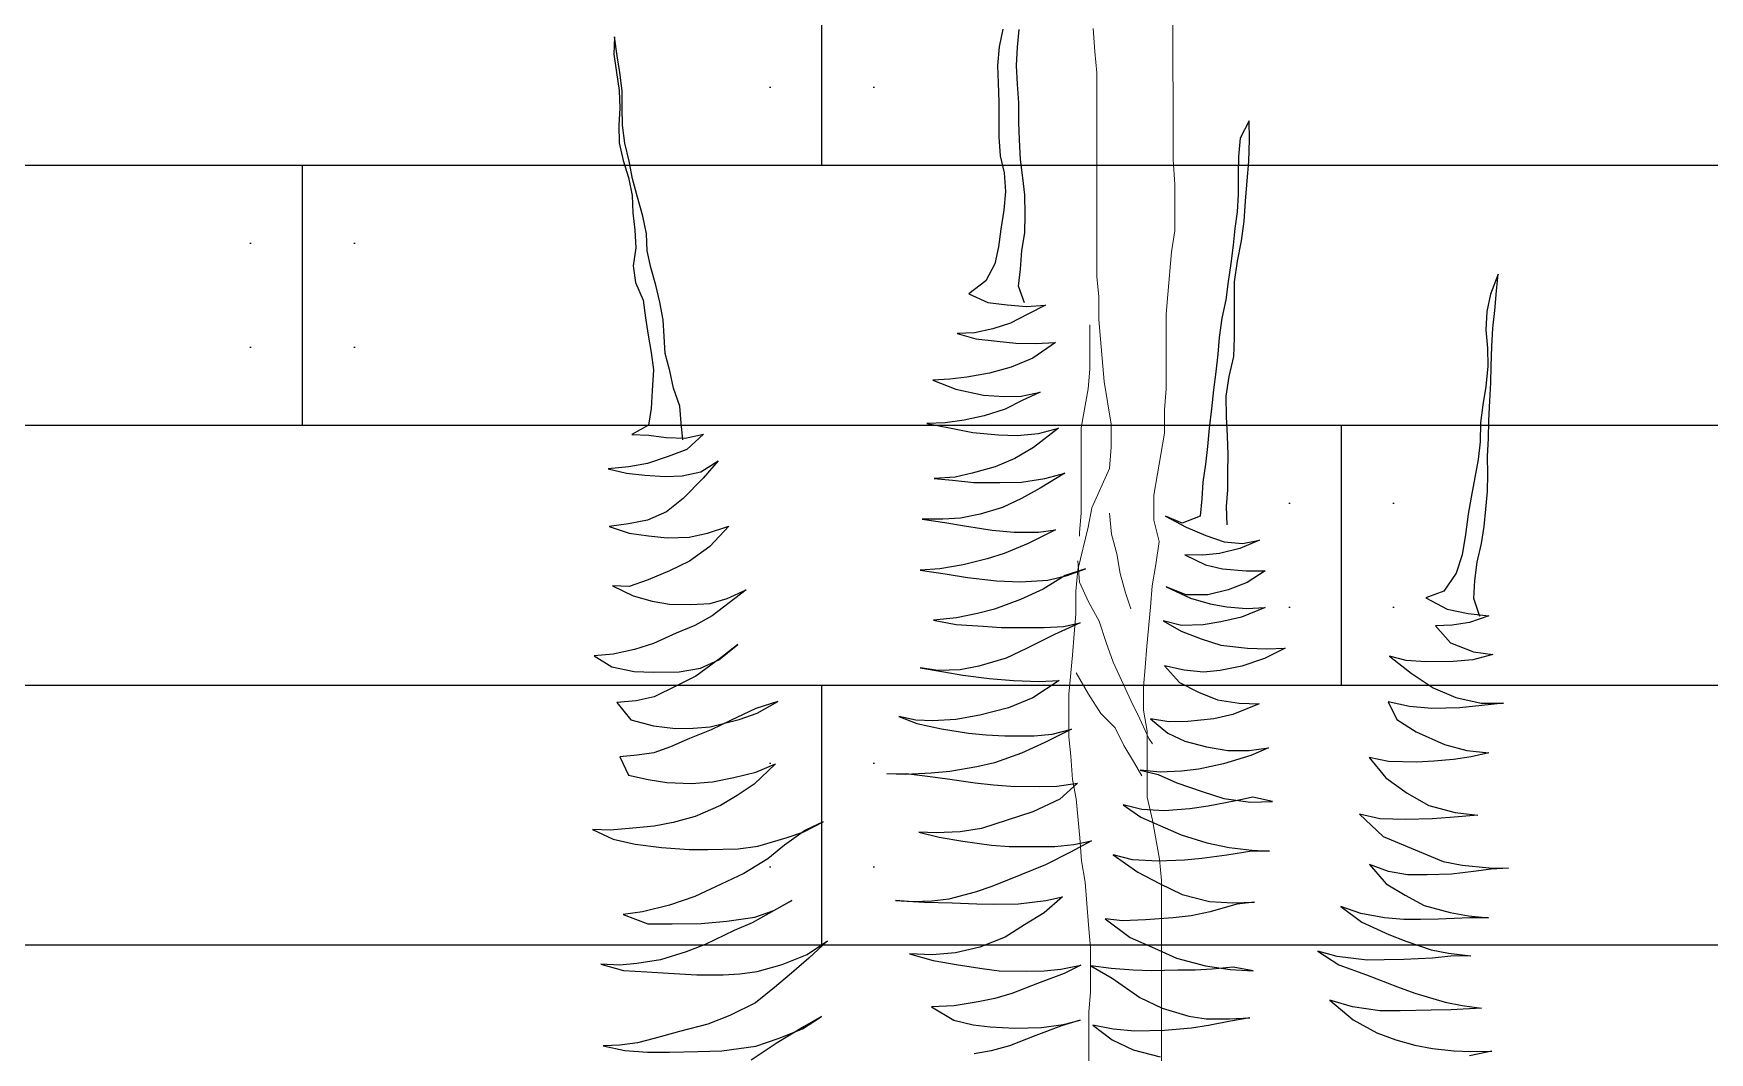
# Model space of a CAD drawing. Header units: metres. Extents: x -58 to 722, y -1100 to 345.
# Drawn here: x 242.635 to 243.281, y -483.662 to -483.27 of the extents above; entities that cross this region are included whole.
import ezdxf

# ---------------------------------------------------------------- set-up
doc = ezdxf.new("R2010")
doc.units = ezdxf.units.M
doc.header["$MEASUREMENT"] = 0
doc.layers.add('FSR_ARQ_005VEGETACION', color=64, linetype='Continuous')
doc.layers.add('FSR_ARQ_008MOBILIARIO', color=115, linetype='Continuous')
doc.layers.add('FSR_ARQ_006ARBOLES', color=74, linetype='Continuous', lineweight=0)

# ---------------------------------------------------------------- blocks, each defined once
blk = doc.blocks.new('arbustos 01')
at = {"layer": 'FSR_ARQ_005VEGETACION', "color": 103}
for p, q in [((189.08243, -31.22106), (189.08168, -31.21353)), ((189.08869, -31.21345), (189.0903, -31.221)), ((189.2537, -31.22476), (189.25484, -31.21673)), ((189.25484, -31.21673), (189.25508, -31.22409)), ((189.08284, -31.22893), (189.08243, -31.22106)), ((189.0903, -31.221), (189.09104, -31.22887)), ((189.25258, -31.23192), (189.2537, -31.22476)), ((189.25508, -31.22409), (189.25395, -31.23194)), ((189.08238, -31.23696), (189.08284, -31.22893)), ((189.09104, -31.22887), (189.09077, -31.23639)), ((189.25162, -31.23977), (189.25258, -31.23192)), ((189.25395, -31.23194), (189.25282, -31.23962)), ((189.08194, -31.24482), (189.08238, -31.23696)), ((189.09077, -31.23639), (189.09049, -31.2446)), ((189.25152, -31.24695), (189.25162, -31.23977)), ((189.25282, -31.23962), (189.25254, -31.24714)), ((189.08182, -31.2532), (189.08194, -31.24482)), ((189.09049, -31.2446), (189.09039, -31.25212)), ((189.25142, -31.25448), (189.25152, -31.24695)), ((189.25254, -31.24714), (189.25296, -31.2545)), ((188.98324, -31.26058), (188.98335, -31.25254)), ((188.98335, -31.25254), (188.98718, -31.25995)), ((189.08155, -31.26072), (189.08182, -31.2532)), ((189.09039, -31.25212), (189.09046, -31.25947)), ((188.98345, -31.26999), (188.98324, -31.26058)), ((188.98718, -31.25995), (188.98793, -31.26782)), ((189.08109, -31.26909), (189.08155, -31.26072)), ((189.09046, -31.25947), (189.08983, -31.2675)), ((189.25046, -31.26216), (189.25142, -31.25448)), ((189.25296, -31.2545), (189.25285, -31.26202)), ((188.98793, -31.26782), (188.98799, -31.27552)), ((189.08983, -31.2675), (189.0882, -31.27483)), ((189.24864, -31.26983), (189.25046, -31.26216)), ((189.25285, -31.26202), (189.25121, -31.26952)), ((188.98419, -31.2782), (188.98345, -31.26999)), ((188.98799, -31.27552), (188.98805, -31.28407)), ((189.08013, -31.27694), (189.08109, -31.26909)), ((189.0882, -31.27483), (189.08757, -31.28286)), ((189.24718, -31.27733), (189.24864, -31.26983)), ((189.25121, -31.26952), (189.24889, -31.27684)), ((188.98493, -31.28693), (188.98419, -31.2782)), ((189.07935, -31.28428), (189.08013, -31.27694)), ((189.08757, -31.28286), (189.08832, -31.29073)), ((189.24502, -31.28516), (189.24718, -31.27733)), ((189.24889, -31.27684), (189.24725, -31.28451)), ((188.9855, -31.29549), (188.98493, -31.28693)), ((188.98805, -31.28407), (188.98846, -31.29143)), ((189.07923, -31.29266), (189.07935, -31.28428)), ((189.24268, -31.29334), (189.24502, -31.28516)), ((189.24725, -31.28451), (189.24698, -31.29186)), ((188.98658, -31.30388), (188.9855, -31.29549)), ((188.98846, -31.29143), (188.98939, -31.29862)), ((189.0793, -31.30053), (189.07923, -31.29266)), ((189.08832, -31.29073), (189.08958, -31.29896)), ((189.24121, -31.30084), (189.24268, -31.29334)), ((189.24698, -31.29186), (189.24619, -31.29937)), ((188.98834, -31.31263), (188.98658, -31.30388)), ((188.98939, -31.29862), (188.99015, -31.30581)), ((189.08056, -31.30807), (189.0793, -31.30053)), ((189.08958, -31.29896), (189.0905, -31.30649)), ((189.24094, -31.30819), (189.24121, -31.30084)), ((189.24619, -31.29937), (189.24575, -31.30689)), ((188.99015, -31.30581), (188.99124, -31.31352)), ((189.08114, -31.31594), (189.08056, -31.30807)), ((189.0905, -31.30649), (189.09211, -31.31369)), ((189.23931, -31.31535), (189.24094, -31.30819)), ((189.24575, -31.30689), (189.24684, -31.3146)), ((188.87755, -31.32531), (188.87679, -31.31812)), ((188.87679, -31.31812), (188.88009, -31.32672)), ((188.98959, -31.32136), (188.98834, -31.31263)), ((188.99124, -31.31352), (188.99233, -31.32123)), ((189.08207, -31.3233), (189.08114, -31.31594)), ((189.09211, -31.31369), (189.09595, -31.32093)), ((189.23715, -31.32284), (189.23931, -31.31535)), ((189.24684, -31.3146), (189.24589, -31.32177)), ((188.87829, -31.3337), (188.87755, -31.32531)), ((188.98965, -31.32991), (188.98959, -31.32136)), ((188.99233, -31.32123), (188.99325, -31.32911)), ((189.07938, -31.33043), (189.08207, -31.3233)), ((189.09595, -31.32093), (189.10323, -31.3265)), ((189.23551, -31.33017), (189.23715, -31.32284)), ((189.24589, -31.32177), (189.24254, -31.32924)), ((188.88009, -31.32672), (188.8817, -31.33409)), ((188.98954, -31.33744), (188.98965, -31.32991)), ((188.99325, -31.32911), (188.99502, -31.337)), ((189.07853, -31.33198), (189.0705, -31.33135)), ((189.0705, -31.33135), (189.07797, -31.33522)), ((189.08692, -31.33123), (189.07853, -31.33198)), ((189.09514, -31.33032), (189.08692, -31.33123)), ((189.10323, -31.3265), (189.09514, -31.33032)), ((189.23405, -31.33768), (189.23551, -31.33017)), ((189.24254, -31.32924), (189.24158, -31.33675)), ((188.87904, -31.34124), (188.87829, -31.3337)), ((188.8817, -31.33409), (188.88211, -31.34196)), ((188.98961, -31.3453), (188.98954, -31.33744)), ((188.99502, -31.337), (188.99611, -31.34522)), ((189.07797, -31.33522), (189.08544, -31.33908)), ((189.08544, -31.33908), (189.09293, -31.34158)), ((189.23361, -31.34485), (189.23405, -31.33768)), ((189.24158, -31.33675), (189.24045, -31.34426)), ((188.87945, -31.34911), (188.87904, -31.34124)), ((188.88211, -31.34196), (188.88132, -31.34982)), ((188.98984, -31.35334), (188.98961, -31.3453)), ((188.99611, -31.34522), (188.99669, -31.35241)), ((189.07472, -31.34783), (189.06618, -31.34737)), ((189.06618, -31.34737), (189.07584, -31.354)), ((189.09115, -31.34685), (189.0831, -31.3476)), ((189.10023, -31.34578), (189.09115, -31.34685)), ((189.09293, -31.34158), (189.10078, -31.34322)), ((189.10829, -31.34349), (189.10023, -31.34578)), ((189.10078, -31.34322), (189.10829, -31.34349)), ((189.23317, -31.35203), (189.23361, -31.34485)), ((189.24045, -31.34426), (189.23916, -31.3516)), ((188.87984, -31.35749), (188.87945, -31.34911)), ((188.88132, -31.34982), (188.88121, -31.35751)), ((188.99195, -31.36192), (188.98984, -31.35334)), ((188.99669, -31.35241), (188.99762, -31.35994)), ((189.0831, -31.3476), (189.07472, -31.34783)), ((189.07584, -31.354), (189.08519, -31.35788)), ((189.23118, -31.35952), (189.23317, -31.35203)), ((189.23916, -31.3516), (189.2382, -31.35911)), ((188.87992, -31.36467), (188.87984, -31.35749)), ((188.88121, -31.35751), (188.88212, -31.36624)), ((188.99762, -31.35994), (188.99854, -31.36765)), ((189.08519, -31.35788), (189.09439, -31.3604)), ((189.09439, -31.3604), (189.10411, -31.36224)), ((189.22955, -31.36685), (189.23118, -31.35952)), ((189.2382, -31.35911), (189.23877, -31.36783)), ((188.88033, -31.37237), (188.87992, -31.36467)), ((188.88212, -31.36624), (188.88338, -31.37395)), ((188.9932, -31.37031), (188.99195, -31.36192)), ((188.99854, -31.36765), (188.99946, -31.3757)), ((189.08092, -31.37031), (189.07273, -31.36866)), ((189.07273, -31.36866), (189.08038, -31.37218)), ((189.10883, -31.36727), (189.09699, -31.36984)), ((189.10411, -31.36224), (189.11145, -31.36303)), ((189.11862, -31.36347), (189.10883, -31.36727)), ((189.11145, -31.36303), (189.11862, -31.36347)), ((189.22688, -31.37451), (189.22955, -31.36685)), ((189.23877, -31.36783), (189.23917, -31.37553)), ((188.88073, -31.38076), (188.88033, -31.37237)), ((188.88338, -31.37395), (188.8843, -31.38166)), ((188.99308, -31.3792), (188.9932, -31.37031)), ((188.99946, -31.3757), (189.00037, -31.38392)), ((189.08038, -31.37218), (189.08768, -31.37587)), ((189.0881, -31.37041), (189.08092, -31.37031)), ((189.08768, -31.37587), (189.0967, -31.37873)), ((189.09699, -31.36984), (189.0881, -31.37041)), ((189.22627, -31.38169), (189.22688, -31.37451)), ((189.23917, -31.37553), (189.24027, -31.38273)), ((188.88096, -31.38845), (188.88073, -31.38076)), ((188.8843, -31.38166), (188.88453, -31.38987)), ((188.99263, -31.38723), (188.99308, -31.3792)), ((189.0967, -31.37873), (189.10523, -31.38056)), ((189.10523, -31.38056), (189.11342, -31.38169)), ((189.12128, -31.38197), (189.11219, -31.38373)), ((189.11342, -31.38169), (189.12128, -31.38197)), ((189.22565, -31.38903), (189.22627, -31.38169)), ((189.24027, -31.38273), (189.2474, -31.38676)), ((188.88137, -31.39598), (188.88096, -31.38845)), ((188.88453, -31.38987), (188.88529, -31.3974)), ((188.99235, -31.39544), (188.99263, -31.38723)), ((189.00037, -31.38392), (189.00112, -31.39179)), ((189.07352, -31.38628), (189.06483, -31.38394)), ((189.06483, -31.38394), (189.07566, -31.39229)), ((189.08257, -31.38709), (189.07352, -31.38628)), ((189.09061, -31.38685), (189.08257, -31.38709)), ((189.10156, -31.38581), (189.09061, -31.38685)), ((189.11219, -31.38373), (189.10156, -31.38581)), ((189.22464, -31.38833), (189.2168, -31.38652)), ((189.2168, -31.38652), (189.22389, -31.39311)), ((189.23268, -31.38793), (189.22464, -31.38833)), ((189.24021, -31.387), (189.23268, -31.38793)), ((189.2474, -31.38676), (189.24021, -31.387)), ((188.88127, -31.40367), (188.88137, -31.39598)), ((188.88529, -31.3974), (188.88672, -31.40512)), ((188.99242, -31.40296), (188.99235, -31.39544)), ((189.00112, -31.39179), (189.00204, -31.39933)), ((189.07566, -31.39229), (189.08363, -31.39702)), ((189.08363, -31.39702), (189.09196, -31.40055)), ((189.22389, -31.39311), (189.23188, -31.39612)), ((189.23188, -31.39612), (189.24073, -31.39915)), ((188.88134, -31.41103), (188.88127, -31.40367)), ((188.99249, -31.41031), (188.99242, -31.40296)), ((189.00204, -31.39933), (189.00313, -31.40704)), ((189.07069, -31.40556), (189.06217, -31.40322)), ((189.06217, -31.40322), (189.07269, -31.40969)), ((189.09196, -31.40055), (189.10184, -31.40325)), ((189.10184, -31.40325), (189.10917, -31.40489)), ((189.10917, -31.40489), (189.11805, -31.40552)), ((189.21795, -31.4026), (189.21049, -31.39789)), ((189.21049, -31.39789), (189.21688, -31.40532)), ((189.22596, -31.40442), (189.21795, -31.4026)), ((189.23314, -31.40469), (189.22596, -31.40442)), ((189.24186, -31.40413), (189.23314, -31.40469)), ((189.24073, -31.39915), (189.24875, -31.40046)), ((189.24974, -31.40321), (189.24186, -31.40413)), ((189.24875, -31.40046), (189.25763, -31.40143)), ((189.25763, -31.40143), (189.24974, -31.40321)), ((188.88209, -31.41856), (188.88134, -31.41103)), ((188.88672, -31.40512), (188.88832, -31.41352)), ((188.99307, -31.4175), (188.99249, -31.41031)), ((189.00313, -31.40704), (189.00355, -31.41423)), ((189.08076, -31.40707), (189.07069, -31.40556)), ((189.07269, -31.40969), (189.08066, -31.41408)), ((189.08999, -31.40719), (189.08076, -31.40707)), ((189.1011, -31.40717), (189.08999, -31.40719)), ((189.11018, -31.40627), (189.1011, -31.40717)), ((189.11805, -31.40552), (189.11018, -31.40627)), ((189.21688, -31.40532), (189.22549, -31.41399)), ((188.88285, -31.42609), (188.88209, -31.41856)), ((188.88832, -31.41352), (188.88959, -31.42071)), ((188.9928, -31.42536), (188.99307, -31.4175)), ((189.00355, -31.41423), (189.0043, -31.42159)), ((189.08066, -31.41408), (189.08882, -31.41795)), ((189.08882, -31.41795), (189.09835, -31.42081)), ((189.22549, -31.41399), (189.23259, -31.41973)), ((188.88394, -31.43329), (188.88285, -31.42609)), ((188.88959, -31.42071), (188.89084, -31.42945)), ((189.01022, -31.42628), (189.0018, -31.42993)), ((189.0043, -31.42159), (189.01196, -31.4246)), ((189.01918, -31.42162), (189.01022, -31.42628)), ((189.01196, -31.4246), (189.01918, -31.42162)), ((189.10513, -31.42569), (189.0933, -31.42758)), ((189.09835, -31.42081), (189.10688, -31.42247)), ((189.11352, -31.42427), (189.10513, -31.42569)), ((189.10688, -31.42247), (189.1144, -31.42291)), ((189.12329, -31.42286), (189.11352, -31.42427)), ((189.1144, -31.42291), (189.12329, -31.42286)), ((189.21502, -31.42889), (189.206, -31.42587)), ((189.206, -31.42587), (189.21409, -31.43452)), ((189.23259, -31.41973), (189.24075, -31.42326)), ((189.24075, -31.42326), (189.24893, -31.42491)), ((189.25712, -31.42605), (189.24854, -31.42884)), ((189.24893, -31.42491), (189.25712, -31.42605)), ((188.88572, -31.44135), (188.88394, -31.43329)), ((188.89084, -31.42945), (188.89226, -31.43819)), ((188.98619, -31.43331), (188.97886, -31.43184)), ((188.97886, -31.43184), (188.98736, -31.43538)), ((188.99407, -31.43256), (188.98619, -31.43331)), ((189.0018, -31.42993), (188.99407, -31.43256)), ((189.07346, -31.42851), (189.06612, -31.42739)), ((189.06612, -31.42739), (189.07784, -31.43336)), ((189.08389, -31.42848), (189.07346, -31.42851)), ((189.07784, -31.43336), (189.08821, -31.4376)), ((189.0933, -31.42758), (189.08389, -31.42848)), ((189.22287, -31.43054), (189.21502, -31.42889)), ((189.23227, -31.43084), (189.22287, -31.43054)), ((189.24031, -31.43009), (189.23227, -31.43084)), ((189.24854, -31.42884), (189.24031, -31.43009)), ((188.89226, -31.43819), (188.89472, -31.44592)), ((188.98736, -31.43538), (188.99605, -31.43755)), ((188.99605, -31.43755), (189.00322, -31.43833)), ((189.01092, -31.43809), (189.00197, -31.44242)), ((189.00322, -31.43833), (189.01092, -31.43809)), ((189.08821, -31.4376), (189.09536, -31.43992)), ((189.09536, -31.43992), (189.10575, -31.44246)), ((189.21409, -31.43452), (189.22273, -31.4408)), ((188.88681, -31.44906), (188.88572, -31.44135)), ((188.89472, -31.44592), (188.90008, -31.45369)), ((188.98467, -31.44492), (188.97646, -31.44498)), ((188.97646, -31.44498), (188.98425, -31.45004)), ((188.99476, -31.4442), (188.98467, -31.44492)), ((189.00197, -31.44242), (188.99476, -31.4442)), ((189.06124, -31.44698), (189.05341, -31.44414)), ((189.05341, -31.44414), (189.06209, -31.44699)), ((189.06942, -31.44897), (189.06124, -31.44698)), ((189.06209, -31.44699), (189.07142, -31.45276)), ((189.1038, -31.4479), (189.09147, -31.44927)), ((189.1134, -31.44632), (189.1038, -31.4479)), ((189.10575, -31.44246), (189.11565, -31.44413)), ((189.12402, -31.44476), (189.1134, -31.44632)), ((189.11565, -31.44413), (189.12402, -31.44476)), ((189.22273, -31.4408), (189.23139, -31.44502)), ((189.23139, -31.44502), (189.2404, -31.4489)), ((188.88722, -31.45676), (188.88681, -31.44906)), ((188.90008, -31.45369), (188.90774, -31.45652)), ((188.98425, -31.45004), (188.99225, -31.45306)), ((188.99225, -31.45306), (189.00094, -31.45523)), ((189.01877, -31.45188), (189.00844, -31.4567)), ((189.01034, -31.45518), (189.01877, -31.45188)), ((189.08121, -31.44965), (189.06942, -31.44897)), ((189.07142, -31.45276), (189.0811, -31.45717)), ((189.09147, -31.44927), (189.08121, -31.44965)), ((189.20661, -31.45682), (189.19845, -31.45312)), ((189.19845, -31.45312), (189.20573, -31.45869)), ((189.2404, -31.4489), (189.24857, -31.45175)), ((189.25576, -31.45133), (189.24681, -31.45566)), ((189.24857, -31.45175), (189.25576, -31.45133)), ((188.88462, -31.46454), (188.88722, -31.45676)), ((188.89861, -31.46136), (188.88969, -31.46329)), ((188.90774, -31.45652), (188.89861, -31.46136)), ((188.98445, -31.46116), (188.97642, -31.46071)), ((188.97642, -31.46071), (188.98662, -31.46478)), ((188.99283, -31.46042), (188.98445, -31.46116)), ((189.00003, -31.45915), (188.99283, -31.46042)), ((189.00844, -31.4567), (189.00003, -31.45915)), ((189.00094, -31.45523), (189.01034, -31.45518)), ((189.0811, -31.45717), (189.09233, -31.46143)), ((189.09233, -31.46143), (189.09949, -31.46323)), ((189.20573, -31.45869), (189.21301, -31.46426)), ((189.21393, -31.45897), (189.20661, -31.45682)), ((189.22213, -31.45943), (189.21393, -31.45897)), ((189.23137, -31.45921), (189.22213, -31.45943)), ((189.23874, -31.45794), (189.23137, -31.45921)), ((189.24681, -31.45566), (189.23874, -31.45794)), ((188.88969, -31.46329), (188.88079, -31.4642)), ((188.88079, -31.4642), (188.88913, -31.46704)), ((188.88913, -31.46704), (188.89647, -31.46817)), ((188.89647, -31.46817), (188.90364, -31.46844)), ((188.90364, -31.46844), (188.89722, -31.4757)), ((188.98662, -31.46478), (188.99548, -31.46678)), ((188.99548, -31.46678), (189.00299, -31.46808)), ((189.00299, -31.46808), (189.01222, -31.46837)), ((189.01222, -31.46837), (189.02011, -31.46643)), ((189.02011, -31.46643), (189.01236, -31.47077)), ((189.06282, -31.46872), (189.05566, -31.46725)), ((189.05566, -31.46725), (189.06654, -31.47219)), ((189.07102, -31.46917), (189.06282, -31.46872)), ((189.0782, -31.46927), (189.07102, -31.46917)), ((189.08949, -31.46925), (189.0782, -31.46927)), ((189.09719, -31.46867), (189.08949, -31.46925)), ((189.10866, -31.46797), (189.09719, -31.46867)), ((189.09949, -31.46323), (189.10852, -31.46506)), ((189.10852, -31.46506), (189.11843, -31.46605)), ((189.11843, -31.46605), (189.10866, -31.46797)), ((189.21301, -31.46426), (189.22047, -31.46829)), ((189.22047, -31.46829), (189.22846, -31.47165)), ((188.89722, -31.4757), (188.88742, -31.47967)), ((189.00393, -31.47407), (188.99552, -31.4767)), ((189.01236, -31.47077), (189.00393, -31.47407)), ((189.06654, -31.47219), (189.0786, -31.47817)), ((189.21019, -31.48303), (189.20207, -31.47642)), ((189.20207, -31.47642), (189.20934, -31.48216)), ((189.22846, -31.47165), (189.23815, -31.47606)), ((189.23815, -31.47606), (189.24632, -31.47856)), ((188.88742, -31.47967), (188.87903, -31.48076)), ((188.87903, -31.48076), (188.88771, -31.4831)), ((188.88771, -31.4831), (188.89608, -31.48372)), ((188.89608, -31.48372), (188.90771, -31.48388)), ((188.90771, -31.48388), (188.91609, -31.48331)), ((188.9233, -31.48153), (188.91397, -31.48875)), ((188.91609, -31.48331), (188.9233, -31.48153)), ((188.97583, -31.47831), (188.96797, -31.47803)), ((188.96797, -31.47803), (188.9768, -31.48243)), ((188.98404, -31.47808), (188.97583, -31.47831)), ((188.9768, -31.48243), (188.9865, -31.48581)), ((188.99552, -31.4767), (188.98404, -31.47808)), ((189.0786, -31.47817), (189.08726, -31.48239)), ((189.08726, -31.48239), (189.09901, -31.4858)), ((189.20934, -31.48216), (189.22001, -31.49)), ((189.218, -31.48656), (189.21019, -31.48303)), ((189.24632, -31.47856), (189.25536, -31.48057)), ((189.25536, -31.48057), (189.26355, -31.48136)), ((189.26355, -31.48136), (189.25597, -31.48605)), ((188.91397, -31.48875), (188.90465, -31.49495)), ((188.9865, -31.48581), (188.99571, -31.48764)), ((188.99571, -31.48764), (189.00289, -31.48825)), ((189.00289, -31.48825), (189.0111, -31.48751)), ((189.0111, -31.48751), (189.01951, -31.48557)), ((189.01951, -31.48557), (189.01308, -31.49266)), ((189.1058, -31.48965), (189.09449, -31.49103)), ((189.09901, -31.4858), (189.10703, -31.48727)), ((189.11402, -31.48822), (189.1058, -31.48965)), ((189.10703, -31.48727), (189.11643, -31.48757)), ((189.12414, -31.48648), (189.11402, -31.48822)), ((189.11643, -31.48757), (189.12414, -31.48648)), ((189.22721, -31.48822), (189.218, -31.48656)), ((189.22001, -31.49), (189.22833, -31.49422)), ((189.23815, -31.48837), (189.22721, -31.48822)), ((189.24637, -31.48797), (189.23815, -31.48837)), ((189.25597, -31.48605), (189.24637, -31.48797)), ((188.90465, -31.49495), (188.89485, -31.4991)), ((189.00499, -31.49683), (188.99691, -31.50014)), ((189.01308, -31.49266), (189.00499, -31.49683)), ((189.0731, -31.49228), (189.06456, -31.49182)), ((189.06456, -31.49182), (189.07592, -31.49933)), ((189.08422, -31.49192), (189.0731, -31.49228)), ((189.09449, -31.49103), (189.08422, -31.49192)), ((189.22833, -31.49422), (189.23784, -31.49879)), ((188.88404, -31.50151), (188.87447, -31.50155)), ((188.87447, -31.50155), (188.88386, -31.50254)), ((188.88386, -31.50254), (188.89325, -31.50352)), ((188.89485, -31.4991), (188.88404, -31.50151)), ((188.89325, -31.50352), (188.90521, -31.50385)), ((188.90521, -31.50385), (188.9148, -31.50296)), ((188.9148, -31.50296), (188.92389, -31.50103)), ((188.92389, -31.50103), (188.9202, -31.5085)), ((188.98766, -31.50155), (188.97911, -31.50178)), ((188.97911, -31.50178), (188.99033, -31.50638)), ((188.99691, -31.50014), (188.98766, -31.50155)), ((189.07592, -31.49933), (189.08629, -31.50358)), ((189.08629, -31.50358), (189.09856, -31.50665)), ((189.1938, -31.50589), (189.18498, -31.50081)), ((189.18498, -31.50081), (189.19434, -31.50385)), ((189.19434, -31.50385), (189.20522, -31.50895)), ((189.23784, -31.49879), (189.24551, -31.50061)), ((189.24551, -31.50061), (189.25388, -31.50123)), ((189.25388, -31.50123), (189.2478, -31.50868)), ((188.9202, -31.5085), (188.91192, -31.51386)), ((188.99033, -31.50638), (188.99851, -31.5082)), ((188.99851, -31.5082), (189.00961, -31.50937)), ((189.00961, -31.50937), (189.01764, -31.50948)), ((189.01764, -31.50948), (189.02553, -31.50822)), ((189.02553, -31.50822), (189.01809, -31.51445)), ((189.09856, -31.50665), (189.10879, -31.5085)), ((189.10879, -31.5085), (189.1187, -31.50915)), ((189.12552, -31.51026), (189.11489, -31.51251)), ((189.1187, -31.50915), (189.12588, -31.5089)), ((189.13326, -31.50729), (189.12552, -31.51026)), ((189.12588, -31.5089), (189.13326, -31.50729)), ((189.20146, -31.50856), (189.1938, -31.50589)), ((189.2139, -31.51163), (189.20146, -31.50856)), ((189.20522, -31.50895), (189.21354, -31.513)), ((189.22124, -31.51225), (189.2139, -31.51163)), ((189.22877, -31.51235), (189.22124, -31.51225)), ((189.23819, -31.51128), (189.22877, -31.51235)), ((189.2478, -31.50868), (189.23819, -31.51128)), ((188.89971, -31.51917), (188.89027, -31.52177)), ((188.91192, -31.51386), (188.89971, -31.51917)), ((189.01086, -31.51777), (189.0016, -31.52021)), ((189.01809, -31.51445), (189.01086, -31.51777)), ((189.06767, -31.51478), (189.05932, -31.51261)), ((189.05932, -31.51261), (189.0707, -31.51841)), ((189.07535, -31.51557), (189.06767, -31.51478)), ((189.0707, -31.51841), (189.08072, -31.52299)), ((189.08783, -31.51557), (189.07535, -31.51557)), ((189.09588, -31.51516), (189.08783, -31.51557)), ((189.10341, -31.51441), (189.09588, -31.51516)), ((189.11489, -31.51251), (189.10341, -31.51441)), ((189.21354, -31.513), (189.22272, -31.51671)), ((189.22272, -31.51671), (189.23088, -31.52024)), ((188.89027, -31.52177), (188.88085, -31.52284)), ((188.88085, -31.52284), (188.88835, -31.52448)), ((188.88835, -31.52448), (188.89586, -31.52561)), ((188.89586, -31.52561), (188.90439, -31.52641)), ((188.90439, -31.52641), (188.91157, -31.52685)), ((188.91157, -31.52685), (188.92371, -31.5265)), ((188.92371, -31.5265), (188.93195, -31.52473)), ((188.93195, -31.52473), (188.92482, -31.53353)), ((188.98328, -31.52184), (188.97509, -31.5207)), ((188.97509, -31.5207), (188.98257, -31.52388)), ((188.98257, -31.52388), (188.99432, -31.52746)), ((188.99251, -31.52179), (188.98328, -31.52184)), ((189.0016, -31.52021), (188.99251, -31.52179)), ((189.08072, -31.52299), (189.09229, -31.52708)), ((189.23088, -31.52024), (189.23803, -31.52273)), ((189.23803, -31.52273), (189.2452, -31.52386)), ((189.2452, -31.52386), (189.25254, -31.52447)), ((189.25254, -31.52447), (189.24884, -31.53228)), ((188.92482, -31.53353), (188.91567, -31.54007)), ((188.99432, -31.52746), (189.00489, -31.52983)), ((189.00489, -31.52983), (189.01223, -31.53061)), ((189.01223, -31.53061), (189.02145, -31.53108)), ((189.02229, -31.53212), (189.01421, -31.5356)), ((189.02145, -31.53108), (189.03002, -31.53017)), ((189.03002, -31.53017), (189.02229, -31.53212)), ((189.09229, -31.52708), (189.0998, -31.52872)), ((189.0998, -31.52872), (189.11139, -31.53076)), ((189.11238, -31.53385), (189.10056, -31.53557)), ((189.11139, -31.53076), (189.11942, -31.53155)), ((189.11974, -31.53293), (189.11238, -31.53385)), ((189.11942, -31.53155), (189.13036, -31.53204)), ((189.13002, -31.5317), (189.11974, -31.53293)), ((189.1384, -31.53181), (189.13002, -31.5317)), ((189.13036, -31.53204), (189.1384, -31.53181)), ((189.19432, -31.53103), (189.18599, -31.5275)), ((189.18599, -31.5275), (189.1951, -31.53617)), ((189.20386, -31.53338), (189.19432, -31.53103)), ((189.2129, -31.53522), (189.20386, -31.53338)), ((189.24884, -31.53228), (189.24044, -31.53422)), ((188.91567, -31.54007), (188.90653, -31.54525)), ((189.00339, -31.53938), (188.99411, -31.54233)), ((189.01421, -31.5356), (189.00339, -31.53938)), ((189.06566, -31.53698), (189.05678, -31.53583)), ((189.05678, -31.53583), (189.06438, -31.5426)), ((189.07301, -31.53725), (189.06566, -31.53698)), ((189.08532, -31.53707), (189.07301, -31.53725)), ((189.09268, -31.53649), (189.08532, -31.53707)), ((189.10056, -31.53557), (189.09268, -31.53649)), ((189.1951, -31.53617), (189.20239, -31.54106)), ((189.20239, -31.54106), (189.20951, -31.54526)), ((189.22195, -31.53585), (189.2129, -31.53522)), ((189.23239, -31.53548), (189.22195, -31.53585)), ((189.24044, -31.53422), (189.23239, -31.53548)), ((188.90653, -31.54525), (188.89521, -31.54834)), ((188.97341, -31.54359), (188.98181, -31.54182)), ((188.98281, -31.54389), (188.97341, -31.54359)), ((188.98181, -31.54182), (188.98897, -31.54329)), ((188.99411, -31.54233), (188.98281, -31.54389)), ((188.98897, -31.54329), (189.00091, -31.54567)), ((189.00091, -31.54567), (189.00876, -31.54681)), ((189.00876, -31.54681), (189.01952, -31.54764)), ((189.01952, -31.54764), (189.02927, -31.54709)), ((189.02927, -31.54709), (189.03717, -31.54497)), ((189.03717, -31.54497), (189.02974, -31.55034)), ((189.06438, -31.5426), (189.07594, -31.54806)), ((189.07594, -31.54806), (189.0979, -31.5552)), ((189.20951, -31.54526), (189.22039, -31.55002)), ((188.89521, -31.54834), (188.88545, -31.54941)), ((188.88545, -31.54941), (188.8974, -31.55042)), ((188.8974, -31.55042), (188.90509, -31.55104)), ((188.90509, -31.55104), (188.91637, -31.55137)), ((188.91637, -31.55137), (188.92749, -31.551)), ((188.93606, -31.54907), (188.92602, -31.55851)), ((188.92749, -31.551), (188.93606, -31.54907)), ((189.02149, -31.55382), (189.01237, -31.5578)), ((189.02974, -31.55034), (189.02149, -31.55382)), ((189.0979, -31.5552), (189.10694, -31.55652)), ((189.17379, -31.55657), (189.16564, -31.55236)), ((189.16564, -31.55236), (189.17312, -31.55588)), ((189.22039, -31.55002), (189.22976, -31.55254)), ((189.22976, -31.55254), (189.23794, -31.55419)), ((189.23794, -31.55419), (189.247, -31.555)), ((189.247, -31.555), (189.25673, -31.55582)), ((188.92602, -31.55851), (188.90039, -31.56927)), ((189.00138, -31.56124), (188.99195, -31.56333)), ((189.01237, -31.5578), (189.00138, -31.56124)), ((189.05831, -31.56201), (189.05081, -31.56037)), ((189.05081, -31.56037), (189.0598, -31.56528)), ((189.0665, -31.56281), (189.05831, -31.56201)), ((189.09353, -31.56232), (189.08599, -31.5629)), ((189.10586, -31.56061), (189.09353, -31.56232)), ((189.11597, -31.55886), (189.10586, -31.56061)), ((189.10694, -31.55652), (189.11719, -31.557)), ((189.12472, -31.55676), (189.11597, -31.55886)), ((189.11719, -31.557), (189.12472, -31.55676)), ((189.17312, -31.55588), (189.18209, -31.56233)), ((189.18094, -31.55906), (189.17379, -31.55657)), ((189.19355, -31.56265), (189.18094, -31.55906)), ((189.18209, -31.56233), (189.1892, -31.56807)), ((189.24605, -31.56183), (189.23474, -31.56321)), ((189.25548, -31.55973), (189.24605, -31.56183)), ((189.26426, -31.55558), (189.25548, -31.55973)), ((189.25673, -31.55582), (189.26426, -31.55558)), ((188.90039, -31.56927), (188.89216, -31.57087)), ((188.98219, -31.5644), (188.97466, -31.56481)), ((188.97466, -31.56481), (188.98218, -31.56491)), ((188.98218, -31.56491), (188.99293, -31.5666)), ((188.99195, -31.56333), (188.98219, -31.5644)), ((188.99293, -31.5666), (189.00351, -31.56794)), ((189.00351, -31.56794), (189.01103, -31.56872)), ((189.01103, -31.56872), (189.02231, -31.56905)), ((189.02231, -31.56905), (189.03326, -31.56851)), ((189.04149, -31.5664), (189.03096, -31.57378)), ((189.03326, -31.56851), (189.04149, -31.5664)), ((189.0598, -31.56528), (189.0705, -31.57073)), ((189.07385, -31.56291), (189.0665, -31.56281)), ((189.08599, -31.5629), (189.07385, -31.56291)), ((189.1892, -31.56807), (189.19954, -31.57436)), ((189.20191, -31.56379), (189.19355, -31.56265)), ((189.2149, -31.56414), (189.20191, -31.56379)), ((189.22293, -31.56408), (189.2149, -31.56414)), ((189.23474, -31.56321), (189.22293, -31.56408)), ((188.88069, -31.57191), (188.87231, -31.57214)), ((188.87231, -31.57214), (188.87983, -31.57258)), ((188.87983, -31.57258), (188.88734, -31.57354)), ((188.89216, -31.57087), (188.88069, -31.57191)), ((188.88734, -31.57354), (188.89673, -31.57469)), ((188.89673, -31.57469), (188.90715, -31.57501)), ((188.90715, -31.57501), (188.91553, -31.57495)), ((188.91553, -31.57495), (188.92376, -31.57352)), ((188.92376, -31.57352), (188.93184, -31.57055)), ((188.93184, -31.57055), (188.92471, -31.57884)), ((189.03096, -31.57378), (189.02166, -31.57861)), ((189.0705, -31.57073), (189.08104, -31.57497)), ((189.08104, -31.57497), (189.09346, -31.57993)), ((189.19954, -31.57436), (189.20923, -31.57894)), ((188.91661, -31.58368), (188.90852, -31.58802)), ((188.92471, -31.57884), (188.91661, -31.58368)), ((189.01202, -31.58344), (189.00036, -31.58636)), ((189.02166, -31.57861), (189.01202, -31.58344)), ((189.09346, -31.57993), (189.1006, -31.58242)), ((189.1006, -31.58242), (189.11185, -31.58531)), ((189.20923, -31.57894), (189.22044, -31.58422)), ((188.89736, -31.59112), (188.88948, -31.59255)), ((188.90852, -31.58802), (188.89736, -31.59112)), ((188.94407, -31.5885), (188.93509, -31.59522)), ((188.93549, -31.59146), (188.94407, -31.5885)), ((188.99026, -31.58691), (188.98103, -31.58661)), ((188.98103, -31.58661), (188.98854, -31.58757)), ((188.98854, -31.58757), (188.99995, -31.5908)), ((189.00036, -31.58636), (188.99026, -31.58691)), ((188.99995, -31.5908), (189.00814, -31.59245)), ((189.07029, -31.58594), (189.06313, -31.58431)), ((189.06313, -31.58431), (189.07108, -31.59125)), ((189.08207, -31.5873), (189.07029, -31.58594)), ((189.07108, -31.59125), (189.07939, -31.59632)), ((189.0925, -31.58744), (189.08207, -31.5873)), ((189.09985, -31.58737), (189.0925, -31.58744)), ((189.11046, -31.587), (189.09985, -31.58737)), ((189.12226, -31.58665), (189.11046, -31.587)), ((189.11185, -31.58531), (189.11902, -31.58626)), ((189.11902, -31.58626), (189.12722, -31.58654)), ((189.13458, -31.58596), (189.12226, -31.58665)), ((189.12722, -31.58654), (189.13458, -31.58596)), ((189.18667, -31.59026), (189.17904, -31.58588)), ((189.17904, -31.58588), (189.18888, -31.59149)), ((189.19484, -31.5931), (189.18667, -31.59026)), ((189.22044, -31.58422), (189.23133, -31.58796)), ((189.23133, -31.58796), (189.24292, -31.59085)), ((189.24292, -31.59085), (189.25111, -31.59199)), ((188.88948, -31.59255), (188.88092, -31.59329)), ((188.88092, -31.59329), (188.88895, -31.5934)), ((188.88895, -31.5934), (188.90228, -31.59392)), ((188.90228, -31.59392), (188.90997, -31.59402)), ((188.90997, -31.59402), (188.91715, -31.59412)), ((188.91715, -31.59412), (188.92537, -31.59338)), ((188.93509, -31.59522), (188.92356, -31.60054)), ((188.92537, -31.59338), (188.93549, -31.59146)), ((189.00814, -31.59245), (189.01582, -31.59341)), ((189.01582, -31.59341), (189.02761, -31.59425)), ((189.02761, -31.59425), (189.03752, -31.59456)), ((189.04488, -31.5938), (189.03417, -31.6017)), ((189.03752, -31.59456), (189.04488, -31.5938)), ((189.07939, -31.59632), (189.08769, -31.60157)), ((189.18888, -31.59149), (189.19601, -31.59551)), ((189.20679, -31.59481), (189.19484, -31.5931)), ((189.19601, -31.59551), (189.20366, -31.5987)), ((189.21772, -31.59581), (189.20679, -31.59481)), ((189.2302, -31.59598), (189.21772, -31.59581)), ((189.24063, -31.59595), (189.2302, -31.59598)), ((189.25111, -31.59199), (189.24063, -31.59595)), ((188.91634, -31.60334), (188.90552, -31.60696)), ((188.92356, -31.60054), (188.91634, -31.60334)), ((189.03417, -31.6017), (189.02385, -31.60634)), ((189.08769, -31.60157), (189.09858, -31.60582)), ((189.1724, -31.60904), (189.16376, -31.60311)), ((189.16376, -31.60311), (189.17169, -31.61057)), ((189.20366, -31.5987), (189.21606, -31.60468)), ((189.21606, -31.60468), (189.22422, -31.60787)), ((188.89798, -31.60839), (188.88856, -31.60963)), ((188.88856, -31.60963), (188.89711, -31.60975)), ((188.89711, -31.60975), (188.90496, -31.61054)), ((188.90552, -31.60696), (188.89798, -31.60839)), ((188.90496, -31.61054), (188.91709, -31.61122)), ((188.91709, -31.61122), (188.92564, -31.61134)), ((188.92564, -31.61134), (188.93282, -31.61143)), ((188.93282, -31.61143), (188.94566, -31.6099)), ((188.9539, -31.60762), (188.94493, -31.61348)), ((188.94566, -31.6099), (188.9539, -31.60762)), ((189.01439, -31.61066), (189.00203, -31.61391)), ((189.02385, -31.60634), (189.01439, -31.61066)), ((189.09858, -31.60582), (189.10897, -31.60835)), ((189.1185, -31.61156), (189.10788, -31.61347)), ((189.10897, -31.60835), (189.11888, -31.60917)), ((189.12863, -31.60879), (189.1185, -31.61156)), ((189.11888, -31.60917), (189.12863, -31.60879)), ((189.17169, -31.61057), (189.17913, -31.617)), ((189.18311, -31.61329), (189.1724, -31.60904)), ((189.22422, -31.60787), (189.23512, -31.61126)), ((189.23512, -31.61126), (189.24535, -31.61294)), ((188.93308, -31.61776), (188.91984, -31.62288)), ((188.94493, -31.61348), (188.93308, -31.61776)), ((188.98166, -31.61603), (188.99023, -31.61443)), ((188.99141, -31.61548), (188.98166, -31.61603)), ((188.99023, -31.61443), (188.99911, -31.61524)), ((189.00203, -31.61391), (188.99141, -31.61548)), ((188.99911, -31.61524), (189.00646, -31.61568)), ((189.00646, -31.61568), (189.01381, -31.61578)), ((189.01381, -31.61578), (189.02526, -31.61594)), ((189.02526, -31.61594), (189.03296, -31.6157)), ((189.04197, -31.61907), (189.03006, -31.62746)), ((189.03296, -31.6157), (189.04237, -31.61497)), ((189.05111, -31.61389), (189.04197, -31.61907)), ((189.04237, -31.61497), (189.05111, -31.61389)), ((189.06391, -31.61526), (189.05538, -31.61361)), ((189.05538, -31.61361), (189.06252, -31.61713)), ((189.06252, -31.61713), (189.07392, -31.62138)), ((189.07108, -31.61605), (189.06391, -31.61526)), ((189.0786, -31.61615), (189.07108, -31.61605)), ((189.09023, -31.61596), (189.0786, -31.61615)), ((189.0976, -31.61504), (189.09023, -31.61596)), ((189.10788, -31.61347), (189.0976, -31.61504)), ((189.17913, -31.617), (189.1864, -31.62308)), ((189.19384, -31.61634), (189.18311, -31.61329)), ((189.20118, -31.6173), (189.19384, -31.61634)), ((189.20836, -31.61774), (189.20118, -31.6173)), ((189.21964, -31.61772), (189.20836, -31.61774)), ((189.23179, -31.61703), (189.21964, -31.61772)), ((189.24103, -31.61647), (189.23179, -31.61703)), ((189.25096, -31.61592), (189.24103, -31.61647)), ((189.24535, -31.61294), (189.25253, -31.61355)), ((189.26074, -31.61315), (189.25096, -31.61592)), ((189.25253, -31.61355), (189.26074, -31.61315)), ((188.91245, -31.62552), (188.89941, -31.62944)), ((188.91984, -31.62288), (188.91245, -31.62552)), ((189.07392, -31.62138), (189.0848, -31.62564)), ((189.0848, -31.62564), (189.09212, -31.62779)), ((189.1864, -31.62308), (189.19452, -31.62969)), ((188.8922, -31.63089), (188.88398, -31.63197)), ((188.88398, -31.63197), (188.89697, -31.63266)), ((188.89941, -31.62944), (188.8922, -31.63089)), ((188.89697, -31.63266), (188.90552, -31.63278)), ((188.90552, -31.63278), (188.91868, -31.63313)), ((188.91868, -31.63313), (188.9274, -31.63307)), ((188.9274, -31.63307), (188.93905, -31.63135)), ((188.94883, -31.62858), (188.9388, -31.63699)), ((188.93905, -31.63135), (188.94883, -31.62858)), ((189.0206, -31.63195), (189.00909, -31.63538)), ((189.03006, -31.62746), (189.0206, -31.63195)), ((189.09212, -31.62779), (189.09929, -31.62925)), ((189.09929, -31.62925), (189.10952, -31.63093)), ((189.10952, -31.63093), (189.11926, -31.6314)), ((189.11926, -31.6314), (189.10961, -31.63709)), ((189.19452, -31.62969), (189.20556, -31.63514)), ((188.9388, -31.63699), (188.92864, -31.64249)), ((188.99181, -31.63651), (188.9831, -31.63605)), ((188.9831, -31.63605), (188.99128, -31.63753)), ((188.99128, -31.63753), (189.00066, -31.63937)), ((189.00173, -31.63648), (188.99181, -31.63651)), ((189.00066, -31.63937), (189.008, -31.64049)), ((189.00909, -31.63538), (189.00173, -31.63648)), ((189.008, -31.64049), (189.01961, -31.64151)), ((189.01961, -31.64151), (189.03226, -31.64185)), ((189.03226, -31.64185), (189.04151, -31.64095)), ((189.04151, -31.64095), (189.05025, -31.63919)), ((189.05025, -31.63919), (189.04196, -31.64557)), ((189.06273, -31.63901), (189.05558, -31.63704)), ((189.05558, -31.63704), (189.06358, -31.63954)), ((189.07212, -31.64017), (189.06273, -31.63901)), ((189.06358, -31.63954), (189.07464, -31.64362)), ((189.08357, -31.64049), (189.07212, -31.64017)), ((189.09418, -31.63995), (189.08357, -31.64049)), ((189.10138, -31.63903), (189.09418, -31.63995)), ((189.10961, -31.63709), (189.10138, -31.63903)), ((189.17436, -31.64087), (189.16623, -31.63546)), ((189.16623, -31.63546), (189.17369, -31.63984)), ((189.17369, -31.63984), (189.18522, -31.64683)), ((189.18439, -31.64477), (189.17436, -31.64087)), ((189.20556, -31.63514), (189.21491, -31.63886)), ((189.21491, -31.63886), (189.22701, -31.64193)), ((188.91249, -31.64775), (188.90495, -31.64918)), ((188.92056, -31.64546), (188.91249, -31.64775)), ((188.92864, -31.64249), (188.92056, -31.64546)), ((189.04196, -31.64557), (189.03301, -31.64973)), ((189.07464, -31.64362), (189.08586, -31.64805)), ((189.08586, -31.64805), (189.0937, -31.65021)), ((189.19444, -31.64816), (189.18439, -31.64477)), ((189.18522, -31.64683), (189.19641, -31.65417)), ((189.2016, -31.64928), (189.19444, -31.64816)), ((189.22701, -31.64193), (189.23791, -31.64498)), ((189.23791, -31.64498), (189.24507, -31.64679)), ((189.24507, -31.64679), (189.25258, -31.64775)), ((189.25975, -31.64802), (189.25049, -31.65011)), ((189.25258, -31.64775), (189.25975, -31.64802)), ((188.88852, -31.6505), (188.87946, -31.65038)), ((188.87946, -31.65038), (188.88901, -31.65239)), ((188.8957, -31.65025), (188.88852, -31.6505)), ((188.90495, -31.64918), (188.8957, -31.65025)), ((189.03301, -31.64973), (189.02134, -31.65282)), ((189.0937, -31.65021), (189.10103, -31.6515)), ((189.20894, -31.65023), (189.2016, -31.64928)), ((189.2192, -31.65054), (189.20894, -31.65023)), ((189.23133, -31.65071), (189.2192, -31.65054)), ((189.24074, -31.65084), (189.23133, -31.65071)), ((189.25049, -31.65011), (189.24074, -31.65084))]:
    blk.add_line(p, q, dxfattribs=at)
blk = doc.blocks.new('arboles fsr 01')
at = {"layer": 'FSR_ARQ_006ARBOLES', "color": 35}
for points in [[(186.4167, -36.52198), (186.41683, -36.27354), (186.41756, -36.26496), (186.42043, -36.24923), (186.42259, -36.23993), (186.42261, -36.21347), (186.42405, -36.20489), (186.42406, -36.19559), (186.42335, -36.18772), (186.42264, -36.17914), (186.42123, -36.16341), (186.42052, -36.15482), (186.4191, -36.14624), (186.41767, -36.13694), (186.41983, -36.12836), (186.41984, -36.11835), (186.41841, -36.10976), (186.41699, -36.1019), (186.41557, -36.09331), (186.41558, -36.08401), (186.41487, -36.07543), (186.4149, -36.04539), (186.41419, -36.03752), (186.41277, -36.02036), (186.41135, -36.01178), (186.41137, -35.99318), (186.41209, -35.98317), (186.41215, -35.92023)], [(186.44432, -35.93027), (186.4436, -35.93957), (186.44288, -35.94815), (186.4428, -36.0304), (186.44208, -36.03827), (186.44207, -36.04756), (186.44135, -36.05543), (186.4399, -36.07259), (186.43703, -36.08976), (186.43702, -36.09905), (186.43773, -36.10764), (186.44486, -36.12338), (186.44629, -36.13125), (186.45056, -36.14841), (186.45127, -36.157), (186.45126, -36.16629), (186.45197, -36.17416), (186.45268, -36.18275), (186.45409, -36.19848), (186.45408, -36.21565), (186.45335, -36.22351), (186.45263, -36.23281), (186.45119, -36.24067), (186.44975, -36.25641), (186.44902, -36.2657), (186.44759, -36.27429), (186.44614, -36.29145), (186.44542, -36.30075), (186.4454, -36.31863), (186.44611, -36.32649), (186.44609, -36.44977)], [(186.44565, -36.04971), (186.44563, -36.06759), (186.44634, -36.07546), (186.44918, -36.0912), (186.44915, -36.12553), (186.44986, -36.13339), (186.44986, -36.13482)], [(186.43771, -36.12552), (186.43699, -36.1341), (186.43483, -36.14196), (186.4334, -36.14983), (186.43124, -36.15769), (186.42909, -36.16413)], [(186.45057, -36.14484), (186.44984, -36.15342), (186.44626, -36.16128), (186.44196, -36.16915), (186.43909, -36.17773), (186.43622, -36.18559), (186.42906, -36.20132), (186.42548, -36.20847), (186.42189, -36.21633), (186.42046, -36.21848)], [(186.45124, -36.1899), (186.44622, -36.19847), (186.44121, -36.20634), (186.43548, -36.21205), (186.4319, -36.2192), (186.4276, -36.22635), (186.42474, -36.23135)]]:
    blk.add_lwpolyline(points, dxfattribs=at)

msp = doc.modelspace()

# ---------------------------------------------------------------- hatches: boundary and pattern name
at = {"layer": 'FSR_ARQ_008MOBILIARIO', "ltscale": 0.005}
h = msp.add_hatch(dxfattribs=at)
h.set_pattern_fill('BOARDWN', color=256, scale=0.05, pattern_type=2)
h.set_pattern_definition([(0, (241.93889, -478.3208), (0, 0.1), []), (90, (241.9389, -478.3208), (-0.2, 0.2), [0.1, -0.7]), (90, (241.9589, -478.2908), (-0.2, 0.2), [0, -0.04, 0, -0.76]), (90, (242.7189, -478.2908), (-0.2, 0.2), [0, -0.04, 0, -0.76]), (90, (242.3389, -478.2208), (-0.2, 0.2), [0.1, -0.7]), (90, (242.3189, -478.1908), (-0.2, 0.2), [0, -0.04, 0, -0.76]), (90, (242.3589, -478.1908), (-0.2, 0.2), [0, -0.04, 0, -0.76])])
h.paths.add_polyline_path([(244.33859, -482.2444), (241.83859, -482.2544), (241.83859, -484.65142), (244.33859, -484.65142)])

# ---------------------------------------------------------------- block references
at = {"layer": 'FSR_ARQ_005VEGETACION', "xscale": -0.9, "yscale": 0.9, "zscale": 0.9}
msp.add_blockref('arbustos 01', (413.18854, -455.1762), dxfattribs=at)
at = {"layer": 'FSR_ARQ_006ARBOLES', "xscale": -0.9551441900355857, "yscale": 0.9551441900355857, "zscale": 0.9551441900355857}
msp.add_blockref('arboles fsr 01', (421.12469, -448.94936), dxfattribs=at)

doc.saveas('drawing.dxf')
